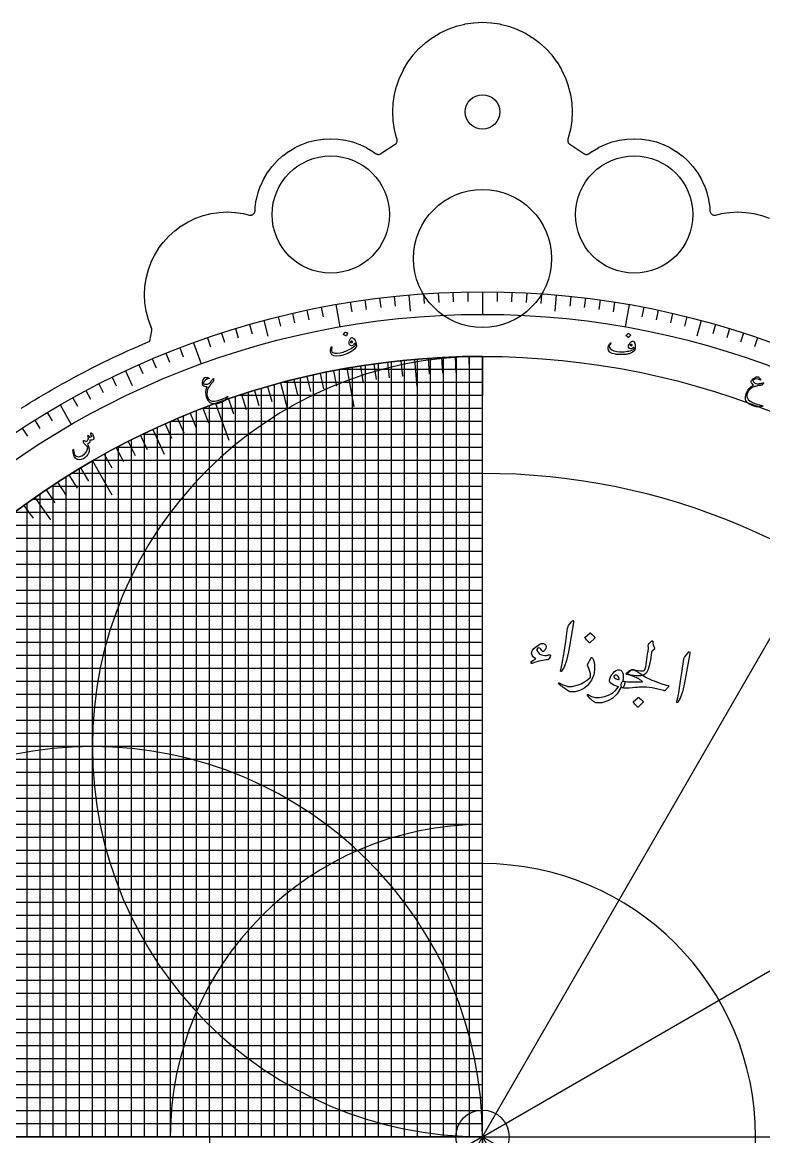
# Model space of a CAD drawing. Header units: millimetres. Extents: x -56 to 56, y -56 to 72.
# Drawn here: x -29.6 to 18.1, y 0 to 71.7 of the extents above; entities that cross this region are included whole.
import ezdxf

# ---------------------------------------------------------------- set-up
doc = ezdxf.new("R2010")
doc.units = ezdxf.units.MM
for name, color, linetype in [('CUT_INNER', 6, 'Continuous'), ('CUT_OUTER', 1, 'Continuous'), ('ENGRAVE', 7, 'Continuous'), ('ENGRAVE_FINE', 8, 'Continuous'), ('TEXT', 5, 'Continuous')]:
    doc.layers.add(name, color=color, linetype=linetype)

msp = doc.modelspace()

# ---------------------------------------------------------------- linework, layer by layer
at = {"layer": 'CUT_INNER'}
for centre, radius in [((0, 65.9626), 1.11), ((-9.768, 59.3581), 3.774), ((9.768, 59.3581), 3.774), ((0, 56.5276), 4.44), ((0, 0), 1.715)]:
    msp.add_circle(centre, radius, dxfattribs=at)
at = {"layer": 'CUT_OUTER'}
msp.add_lwpolyline([(-29.6924, 46.8894), (-29.4041, 47.0707), (-29.1147, 47.2502), (-28.8243, 47.428), (-28.5327, 47.6039), (-28.2401, 47.7781), (-27.9464, 47.9505), (-27.6516, 48.1211), (-27.3558, 48.2898), (-27.059, 48.4568), (-26.7612, 48.6219), (-26.4624, 48.7852), (-26.1625, 48.9466), (-25.8617, 49.1062), (-25.5599, 49.264), (-25.2571, 49.4199), (-24.9534, 49.5739), (-24.6488, 49.7261), (-24.3432, 49.8764), (-24.0367, 50.0249), (-23.7293, 50.1714), (-23.421, 50.3161), (-23.1118, 50.4588), (-22.8018, 50.5997), (-22.4909, 50.7386), (-22.1791, 50.8757), (-21.8666, 51.0108), (-21.5532, 51.144), (-21.4033, 51.2066), (-21.2878, 51.8999), (-21.2843, 51.93), (-21.2839, 51.9603), (-21.2866, 51.9906), (-21.2923, 52.0204), (-21.3009, 52.0494), (-21.3125, 52.0775), (-21.3473, 52.151), (-21.3529, 52.1646), (-21.5241, 52.643), (-21.5284, 52.6571), (-21.6518, 53.15), (-21.6547, 53.1644), (-21.7293, 53.6671), (-21.7307, 53.6817), (-21.7556, 54.1892), (-21.7556, 54.2039), (-21.7307, 54.7115), (-21.7293, 54.7261), (-21.6547, 55.2287), (-21.6518, 55.2432), (-21.5284, 55.7361), (-21.5241, 55.7502), (-21.3529, 56.2286), (-21.3473, 56.2422), (-21.13, 56.7015), (-21.1231, 56.7145), (-20.8619, 57.1504), (-20.8537, 57.1626), (-20.551, 57.5707), (-20.5417, 57.5821), (-20.2004, 57.9586), (-20.19, 57.969), (-19.8135, 58.3102), (-19.8021, 58.3196), (-19.394, 58.6223), (-19.3818, 58.6304), (-18.9459, 58.8917), (-18.9329, 58.8986), (-18.4736, 59.1159), (-18.46, 59.1215), (-17.9816, 59.2927), (-17.9675, 59.297), (-17.4746, 59.4204), (-17.4602, 59.4233), (-16.9575, 59.4979), (-16.9429, 59.4993), (-16.4354, 59.5242), (-16.4206, 59.5242), (-15.9131, 59.4993), (-15.8985, 59.4979), (-15.3958, 59.4233), (-15.3814, 59.4204), (-15.0124, 59.328), (-14.9836, 59.3223), (-14.9543, 59.3194), (-14.9248, 59.3194), (-14.8955, 59.3223), (-14.8666, 59.328), (-14.8385, 59.3365), (-14.8113, 59.3478), (-14.7853, 59.3617), (-14.7608, 59.378), (-14.7381, 59.3967), (-14.7173, 59.4175), (-14.6986, 59.4403), (-14.6822, 59.4648), (-14.6683, 59.4907), (-14.6571, 59.5179), (-14.6485, 59.5461), (-14.6428, 59.575), (-14.6399, 59.6043), (-14.6288, 59.8295), (-14.6274, 59.8441), (-14.5592, 60.3036), (-14.5564, 60.3181), (-14.4435, 60.7687), (-14.4392, 60.7828), (-14.2827, 61.2202), (-14.2771, 61.2338), (-14.0785, 61.6537), (-14.0715, 61.6667), (-13.8327, 62.0652), (-13.8245, 62.0774), (-13.5478, 62.4506), (-13.5384, 62.4619), (-13.2265, 62.8061), (-13.2161, 62.8165), (-12.8718, 63.1285), (-12.8605, 63.1379), (-12.4873, 63.4146), (-12.4751, 63.4228), (-12.0766, 63.6616), (-12.0636, 63.6685), (-11.6437, 63.8672), (-11.6301, 63.8728), (-11.1927, 64.0293), (-11.1786, 64.0336), (-10.728, 64.1465), (-10.7135, 64.1493), (-10.254, 64.2175), (-10.2394, 64.2189), (-9.7754, 64.2417), (-9.7606, 64.2417), (-9.2966, 64.2189), (-9.282, 64.2175), (-8.8225, 64.1493), (-8.808, 64.1465), (-8.3574, 64.0336), (-8.3433, 64.0293), (-7.9059, 63.8728), (-7.8923, 63.8672), (-7.4724, 63.6685), (-7.4594, 63.6616), (-7.0609, 63.4228), (-7.0487, 63.4146), (-6.8778, 63.2878), (-6.8523, 63.2709), (-6.8253, 63.2567), (-6.797, 63.2452), (-6.7677, 63.2368), (-6.7376, 63.2313), (-6.7072, 63.2289), (-6.6766, 63.2296), (-6.6463, 63.2335), (-6.6166, 63.2404), (-6.5877, 63.2503), (-6.5599, 63.263), (-6.5336, 63.2785), (-5.6212, 63.8818), (-5.5982, 63.8986), (-5.5769, 63.9175), (-5.5575, 63.9384), (-5.5401, 63.961), (-5.525, 63.9852), (-5.5123, 64.0107), (-5.502, 64.0372), (-5.4943, 64.0647), (-5.4892, 64.0927), (-5.4868, 64.1211), (-5.4871, 64.1496), (-5.4901, 64.1779), (-5.4958, 64.2058), (-5.5041, 64.2331), (-5.521, 64.2801), (-5.5252, 64.2942), (-5.6593, 64.8294), (-5.6622, 64.8438), (-5.7431, 65.3896), (-5.7446, 65.4042), (-5.7716, 65.9552), (-5.7716, 65.9699), (-5.7446, 66.521), (-5.7431, 66.5356), (-5.6622, 67.0814), (-5.6593, 67.0958), (-5.5252, 67.631), (-5.521, 67.645), (-5.3351, 68.1645), (-5.3295, 68.1781), (-5.0936, 68.6768), (-5.0867, 68.6898), (-4.803, 69.163), (-4.7949, 69.1753), (-4.4662, 69.6184), (-4.4569, 69.6298), (-4.0864, 70.0386), (-4.076, 70.049), (-3.6672, 70.4195), (-3.6558, 70.4288), (-3.2127, 70.7574), (-3.2004, 70.7656), (-2.7272, 71.0493), (-2.7142, 71.0562), (-2.2155, 71.2921), (-2.2019, 71.2977), (-1.6825, 71.4836), (-1.6684, 71.4878), (-1.1332, 71.6219), (-1.1188, 71.6248), (-0.573, 71.7057), (-0.5584, 71.7072), (-0.0074, 71.7342), (0.0074, 71.7342), (0.5584, 71.7072), (0.573, 71.7057), (1.1188, 71.6248), (1.1332, 71.6219), (1.6684, 71.4878), (1.6825, 71.4836), (2.2019, 71.2977), (2.2155, 71.2921), (2.7142, 71.0562), (2.7272, 71.0493), (3.2004, 70.7656), (3.2127, 70.7574), (3.6558, 70.4288), (3.6672, 70.4195), (4.076, 70.049), (4.0864, 70.0386), (4.4569, 69.6298), (4.4662, 69.6184), (4.7949, 69.1753), (4.803, 69.163), (5.0867, 68.6898), (5.0936, 68.6768), (5.3295, 68.1781), (5.3351, 68.1645), (5.521, 67.645), (5.5252, 67.631), (5.6593, 67.0958), (5.6622, 67.0814), (5.7431, 66.5356), (5.7446, 66.521), (5.7716, 65.9699), (5.7716, 65.9552), (5.7446, 65.4042), (5.7431, 65.3896), (5.6622, 64.8438), (5.6593, 64.8294), (5.5252, 64.2942), (5.521, 64.2801), (5.5041, 64.2331), (5.4958, 64.2058), (5.4901, 64.1779), (5.4871, 64.1496), (5.4868, 64.1211), (5.4892, 64.0927), (5.4943, 64.0647), (5.502, 64.0372), (5.5123, 64.0107), (5.525, 63.9852), (5.5401, 63.961), (5.5575, 63.9384), (5.5769, 63.9175), (5.5982, 63.8986), (5.6212, 63.8818), (6.5336, 63.2785), (6.5599, 63.263), (6.5877, 63.2503), (6.6166, 63.2404), (6.6463, 63.2335), (6.6766, 63.2296), (6.7072, 63.2289), (6.7376, 63.2313), (6.7677, 63.2368), (6.797, 63.2452), (6.8253, 63.2567), (6.8523, 63.2709), (6.8778, 63.2878), (7.0487, 63.4146), (7.0609, 63.4228), (7.4594, 63.6616), (7.4724, 63.6685), (7.8923, 63.8672), (7.9059, 63.8728), (8.3433, 64.0293), (8.3574, 64.0336), (8.808, 64.1465), (8.8225, 64.1493), (9.282, 64.2175), (9.2966, 64.2189), (9.7606, 64.2417), (9.7754, 64.2417), (10.2394, 64.2189), (10.254, 64.2175), (10.7135, 64.1493), (10.728, 64.1465), (11.1786, 64.0336), (11.1927, 64.0293), (11.6301, 63.8728), (11.6437, 63.8672), (12.0636, 63.6685), (12.0766, 63.6616), (12.4751, 63.4228), (12.4873, 63.4146), (12.8605, 63.1379), (12.8718, 63.1285), (13.2161, 62.8165), (13.2265, 62.8061), (13.5384, 62.4619), (13.5478, 62.4506), (13.8245, 62.0774), (13.8327, 62.0652), (14.0715, 61.6667), (14.0785, 61.6537), (14.2771, 61.2338), (14.2827, 61.2202), (14.4392, 60.7828), (14.4435, 60.7687), (14.5564, 60.3181), (14.5592, 60.3036), (14.6274, 59.8441), (14.6288, 59.8295), (14.6399, 59.6043), (14.6428, 59.575), (14.6485, 59.5461), (14.6571, 59.5179), (14.6683, 59.4907), (14.6822, 59.4648), (14.6986, 59.4403), (14.7173, 59.4175), (14.7381, 59.3967), (14.7608, 59.378), (14.7853, 59.3617), (14.8113, 59.3478), (14.8385, 59.3365), (14.8666, 59.328), (14.8955, 59.3223), (14.9248, 59.3194), (14.9543, 59.3194), (14.9836, 59.3223), (15.0124, 59.328), (15.3814, 59.4204), (15.3958, 59.4233), (15.8985, 59.4979), (15.9131, 59.4993), (16.4206, 59.5242), (16.4354, 59.5242), (16.9429, 59.4993), (16.9575, 59.4979), (17.4602, 59.4233), (17.4746, 59.4204), (17.9675, 59.297), (17.9816, 59.2927), (18.46, 59.1215)], dxfattribs=at)
at = {"layer": 'ENGRAVE'}
for points in [[(-4.7404, 54.183), (-4.6497, 53.1464)], [(0, 54.39), (0, 52.9331)], [(4.7404, 54.183), (4.6497, 53.1464)], [(-9.4447, 53.5637), (-9.1917, 52.129)], [(9.4447, 53.5637), (9.1917, 52.129)], [(-14.0772, 52.5367), (-13.8078, 51.5315)], [(14.0772, 52.5367), (13.8078, 51.5315)], [(-18.6025, 51.1099), (-18.1042, 49.7409)], [(0, -50.2275), (0, 50.2275)], [(0, 0), (0, 50.2275)], [(0, 0), (0, 50.2275)], [(0, 50.2275), (0, 47.7161)], [(-8.3712, 0), (-8.3712, 49.525)], [(-4.3776, 50.0364), (-4.2244, 48.2851)], [(-4.1856, 0), (-4.1856, 50.0528)], [(-22.9862, 49.2941), (-22.5464, 48.351)], [(-8.7219, 49.4644), (-8.2858, 46.9912)], [(-12.9998, 48.516), (-12.5448, 46.818)], [(-12.5569, 0), (-12.5569, 48.6326)], [(-16.7425, 0), (-16.7425, 47.3549)], [(-27.195, 47.1031), (-26.4666, 45.8414)], [(-17.1788, 47.1984), (-16.3199, 44.8385)], [(0, 46.0419), (-20.0736, 46.0419)], [(-21.2271, 45.5216), (-20.4841, 43.9283)], [(-20.9281, 0), (-20.9281, 45.6598)], [(-25.1138, 43.4983), (-23.8581, 41.3234)], [(-25.1137, 0), (-25.1137, 43.4983)], [(0, 0), (25.1138, 43.4983)], [(0, 41.8563), (-27.7643, 41.8563)], [(-28.8093, 41.144), (-27.801, 39.7039)], [(-29.2994, 0), (-29.2994, 40.7964)], [(0, 37.6706), (-33.2224, 37.6706)], [(0, 33.485), (-37.4374, 33.485)], [(0, 29.2994), (-40.7964, 29.2994)], [(0, 25.1137), (-43.4983, 25.1137)], [(0, 0), (43.4983, 25.1137)], [(0, 20.9281), (-45.6598, 20.9281)], [(0, 16.7425), (-47.3549, 16.7425)], [(0, 12.5569), (-48.6326, 12.5569)], [(0, 8.3712), (-49.525, 8.3712)], [(0, 4.1856), (-50.0528, 4.1856)], [(-50.2275, 0), (50.2275, 0)], [(0, 0), (-50.2275, 0)], [(0, 0), (-50.2275, 0)], [(0, 0), (-43.4983, -25.1138)], [(0, 0), (-25.1138, -43.4983)], [(0, 0), (50.2275, 0)], [(0, 0), (0, -50.2275)], [(0, 0), (50.2275, 0)], [(0, 0), (43.4983, -25.1137)], [(0, 0), (25.1138, -43.4983)], [(0, 0), (0, -50.2275)]]:
    msp.add_lwpolyline(points, dxfattribs=at)
for radius in [54.39, 54.39, 52.9331, 50.2275, 50.2275]:
    msp.add_circle((0, 0), radius, dxfattribs=at)
for centre, radius, start, end in [((0, 0), 50.2275, 90, 180), ((0, 25.1137), 25.1137, 90, 270), ((0, 0), 42.6934, 0, 90), ((-25.1137, 0), 25.1137, 0, 180), ((0, 0), 20.0951, 90, 180), ((0, 0), 17.5796, 0, 90), ((0, 0), 17.5796, 270, 0), ((0, 0), 42.6934, 270, 0), ((0, 0), 17.5796, 180, 270)]:
    msp.add_arc(centre, radius, start, end, dxfattribs=at)
at = {"layer": 'ENGRAVE_FINE'}
for points in [[(-7.5696, 53.8607), (-7.4827, 53.2424)], [(-6.6285, 53.9846), (-6.5524, 53.3649)], [(-5.6853, 54.092), (-5.62, 53.4711)], [(-3.7941, 54.2575), (-3.7505, 53.6347)], [(-2.8466, 54.3155), (-2.8139, 53.6919)], [(-1.8982, 54.3569), (-1.8764, 53.7329)], [(-0.9492, 54.3817), (-0.9383, 53.7574)], [(0.9492, 54.3817), (0.9383, 53.7574)], [(1.8982, 54.3569), (1.8764, 53.7329)], [(2.8466, 54.3155), (2.8139, 53.6919)], [(3.7941, 54.2575), (3.7505, 53.6347)], [(5.6853, 54.092), (5.62, 53.4711)], [(6.6285, 53.9846), (6.5524, 53.3649)], [(7.5696, 53.8607), (7.4827, 53.2424)], [(-11.3083, 53.2014), (-11.1785, 52.5907)], [(-10.3781, 53.3907), (-10.259, 52.7778)], [(-8.5085, 53.7204), (-8.4108, 53.1037)], [(8.5085, 53.7204), (8.4108, 53.1037)], [(10.3781, 53.3907), (10.259, 52.7778)], [(11.3083, 53.2014), (11.1785, 52.5907)], [(-13.1581, 52.7744), (-13.0071, 52.1686)], [(-12.2351, 52.996), (-12.0946, 52.3876)], [(12.2351, 52.996), (12.0946, 52.3876)], [(13.1581, 52.7744), (13.0071, 52.1686)], [(-16.8074, 51.728), (-16.6145, 51.1341)], [(-15.9021, 52.0134), (-15.7195, 51.4163)], [(-14.9919, 52.283), (-14.8198, 51.6828)], [(14.9919, 52.283), (14.8198, 51.6828)], [(15.9021, 52.0134), (15.7195, 51.4163)], [(16.8074, 51.728), (16.6145, 51.1341)], [(-17.7077, 51.4268), (-17.5044, 50.8364)], [(17.7077, 51.4268), (17.5044, 50.8364)], [(-20.3749, 50.4295), (-20.141, 49.8506)], [(-19.4916, 50.7774), (-19.2679, 50.1945)], [(-0.8766, 50.2199), (-0.8591, 49.2155)], [(-0.8371, 0), (-0.8371, 50.2205)], [(-22.1224, 49.6877), (-21.8684, 49.1173)], [(-21.2519, 50.0663), (-21.0079, 49.4915)], [(-7.8573, 49.6091), (-7.7002, 48.6169)], [(-7.5341, 0), (-7.5341, 49.6592)], [(-6.9903, 49.7387), (-6.8505, 48.7439)], [(-6.697, 0), (-6.697, 49.779)], [(-6.1212, 49.8531), (-5.9988, 48.856)], [(-5.8599, 0), (-5.8599, 49.8845)], [(-5.2502, 49.9523), (-5.1452, 48.9533)], [(-5.0228, 0), (-5.0228, 49.9757)], [(-3.5037, 50.1051), (-3.4336, 49.103)], [(-3.3485, 0), (-3.3485, 50.1158)], [(-2.6287, 50.1587), (-2.5761, 49.1555)], [(-2.5114, 0), (-2.5114, 50.1647)], [(-1.7529, 50.1969), (-1.7179, 49.193)], [(-1.6743, 0), (-1.6743, 50.1996)], [(-23.843, 48.8854), (-23.5693, 48.3242)], [(-11.7197, 0), (-11.7197, 48.8411)], [(-11.2987, 48.9402), (-11.0728, 47.9614)], [(-10.8826, 0), (-10.8826, 49.0344)], [(-10.4429, 49.1299), (-10.234, 48.1473)], [(-10.0455, 0), (-10.0455, 49.2127)], [(-9.5839, 49.3047), (-9.3922, 48.3186)], [(-9.2084, 0), (-9.2084, 49.3762)], [(0, 49.3904), (-9.132, 49.3904)], [(-24.6925, 48.4618), (-24.4091, 47.9055)], [(-14.2311, 0), (-14.2311, 48.1693)], [(-13.8446, 48.2818), (-13.5677, 47.3161)], [(-13.394, 0), (-13.394, 48.4087)], [(0, 48.5533), (-12.8602, 48.5533)], [(-12.1511, 48.7355), (-11.9081, 47.7608)], [(-26.3688, 47.5706), (-26.0661, 47.0245)], [(-25.5346, 48.0235), (-25.2414, 47.4722)], [(-16.3525, 47.491), (-16.0254, 46.5412)], [(-15.9054, 0), (-15.9054, 47.6426)], [(0, 47.7161), (-15.6835, 47.7161)], [(-15.5212, 47.7692), (-15.2107, 46.8138)], [(-15.0683, 0), (-15.0683, 47.914)], [(-14.6851, 48.0328), (-14.3914, 47.0721)], [(-18.4167, 0), (-18.4167, 46.7293)], [(0, 46.879), (-18.0322, 46.879)], [(-17.9999, 46.8914), (-17.6399, 45.9536)], [(-17.5796, 0), (-17.5796, 47.0506)], [(-28.8223, 46.1253), (-28.4914, 45.5958)], [(-28.0129, 46.6213), (-27.6913, 46.0861)], [(-20.091, 0), (-20.091, 46.0343)], [(-19.6254, 46.2347), (-19.2329, 45.31)], [(-19.2539, 0), (-19.2539, 46.3906)], [(-18.8156, 46.5701), (-18.4392, 45.6387)], [(-29.6229, 45.6153), (-29.2829, 45.0916)], [(0, 45.2047), (-21.8937, 45.2047)], [(-21.7652, 0), (-21.7652, 45.2667)], [(-20.4294, 45.8851), (-20.0208, 44.9674)], [(-22.8028, 44.753), (-22.3468, 43.858)], [(-22.6024, 0), (-22.6024, 44.8546)], [(-22.0183, 45.1442), (-21.5779, 44.2413)], [(-24.3508, 43.93), (-23.8638, 43.0514)], [(-24.2766, 0), (-24.2766, 43.971)], [(-23.5804, 44.3483), (-23.1088, 43.4613)], [(0, 44.3676), (-23.5439, 44.3676)], [(-23.4395, 0), (-23.4395, 44.4229)], [(-25.8691, 43.0534), (-25.3517, 42.1923)], [(0, 43.5305), (-25.0579, 43.5305)], [(-26.788, 0), (-26.788, 42.4877)], [(-26.6165, 42.5953), (-26.0842, 41.7434)], [(0, 42.6934), (-26.459, 42.6934)], [(-25.9509, 0), (-25.9509, 43.0041)], [(-28.0869, 41.6405), (-27.5251, 40.8077)], [(-27.6251, 0), (-27.6251, 41.9482)], [(-27.3559, 42.1243), (-26.8087, 41.2818)], [(0, 41.0191), (-28.9868, 41.0191)], [(-28.4622, 0), (-28.4622, 41.3848)], [(0, 40.182), (-30.1365, 40.182)], [(-29.523, 40.6349), (-28.9325, 39.8222)], [(0, 39.3449), (-31.2215, 39.3449)], [(0, 38.5078), (-32.2483, 38.5078)], [(0, 36.8335), (-34.1481, 36.8335)], [(0, 35.9964), (-35.0295, 35.9964)], [(0, 35.1593), (-35.8696, 35.1593)], [(0, 34.3221), (-36.6714, 34.3221)], [(0, 32.6479), (-38.1696, 32.6479)], [(0, 31.8107), (-38.87, 31.8107)], [(0, 30.9736), (-39.5403, 30.9736)], [(0, 30.1365), (-40.182, 30.1365)], [(0, 28.4622), (-41.3848, 28.4622)], [(0, 27.6251), (-41.9482, 27.6251)], [(0, 26.788), (-42.4877, 26.788)], [(0, 25.9509), (-43.0041, 25.9509)], [(0, 24.2766), (-43.971, 24.2766)], [(0, 23.4395), (-44.4229, 23.4395)], [(0, 22.6024), (-44.8546, 22.6024)], [(0, 21.7652), (-45.2667, 21.7652)], [(0, 20.091), (-46.0343, 20.091)], [(0, 19.2539), (-46.3906, 19.2539)], [(0, 18.4167), (-46.7293, 18.4167)], [(0, 17.5796), (-47.0506, 17.5796)], [(0, 15.9054), (-47.6426, 15.9054)], [(0, 15.0683), (-47.914, 15.0683)], [(0, 14.2311), (-48.1693, 14.2311)], [(0, 13.394), (-48.4087, 13.394)], [(0, 11.7197), (-48.8411, 11.7197)], [(0, 10.8826), (-49.0344, 10.8826)], [(0, 10.0455), (-49.2127, 10.0455)], [(0, 9.2084), (-49.3762, 9.2084)], [(0, 7.5341), (-49.6592, 7.5341)], [(0, 6.697), (-49.779, 6.697)], [(0, 5.8599), (-49.8845, 5.8599)], [(0, 5.0228), (-49.9757, 5.0228)], [(0, 3.3485), (-50.1158, 3.3485)], [(0, 2.5114), (-50.1647, 2.5114)], [(0, 1.6743), (-50.1996, 1.6743)], [(0, 0.8371), (-50.2205, 0.8371)]]:
    msp.add_lwpolyline(points, dxfattribs=at)
at = {"layer": 'TEXT'}
for points in [[(-8.8669, 51.7894), (-8.8648, 51.7923), (-8.8615, 51.7944), (-8.8571, 51.7957), (-8.8514, 51.7961), (-8.8096, 51.7873), (-8.7694, 51.7745), (-8.7309, 51.7579), (-8.6942, 51.7374), (-8.6904, 51.7339), (-8.6883, 51.7302), (-8.688, 51.7262), (-8.6895, 51.7219), (-8.7587, 51.5557), (-8.7616, 51.5515), (-8.7659, 51.5498), (-8.7718, 51.5508), (-8.7791, 51.5542), (-8.7854, 51.5572), (-8.7953, 51.5616), (-8.8089, 51.5674), (-8.826, 51.5747), (-8.847, 51.5833), (-8.8721, 51.5932), (-8.9013, 51.6045), (-8.9347, 51.617), (-8.9392, 51.6193), (-8.9417, 51.6219), (-8.9422, 51.6249), (-8.9407, 51.6282)], [(9.3809, 51.6988), (9.3838, 51.7008), (9.3876, 51.7016), (9.3923, 51.7013), (9.3977, 51.6998), (9.434, 51.6772), (9.4674, 51.6514), (9.4978, 51.6226), (9.5254, 51.5908), (9.5278, 51.5863), (9.5284, 51.5821), (9.5273, 51.5782), (9.5245, 51.5747), (9.4026, 51.4421), (9.3985, 51.4392), (9.3938, 51.4391), (9.3886, 51.442), (9.3829, 51.4477), (9.378, 51.4527), (9.3702, 51.4603), (9.3595, 51.4704), (9.3459, 51.483), (9.3291, 51.4983), (9.3089, 51.5162), (9.2853, 51.5368), (9.2582, 51.56), (9.2547, 51.5637), (9.2532, 51.567), (9.2538, 51.5699), (9.2563, 51.5725)], [(-8.4401, 51.4259), (-8.4006, 51.4353), (-8.3585, 51.4265), (-8.3136, 51.3996), (-8.2662, 51.3546), (-8.2206, 51.2934), (-8.1813, 51.218), (-8.1482, 51.1283), (-8.1213, 51.0245), (-8.1141, 50.9864), (-8.1111, 50.9505), (-8.1122, 50.9167), (-8.1174, 50.885), (-8.1432, 50.8193), (-8.1867, 50.7535), (-8.2478, 50.6877), (-8.3263, 50.6216), (-8.3715, 50.5895), (-8.4184, 50.5584), (-8.467, 50.5283), (-8.5175, 50.4993), (-8.5698, 50.4713), (-8.6242, 50.4443), (-8.6806, 50.4183), (-8.739, 50.3933), (-8.7979, 50.3696), (-8.8557, 50.3477), (-8.9123, 50.3276), (-8.9679, 50.3092), (-9.0225, 50.2928), (-9.0764, 50.2783), (-9.1294, 50.2659), (-9.1817, 50.2554), (-9.4036, 50.2328), (-9.575, 50.26), (-9.6964, 50.3374), (-9.7676, 50.4655), (-9.7751, 50.497), (-9.7802, 50.5335), (-9.783, 50.5751), (-9.7835, 50.6217), (-9.7796, 50.6738), (-9.7702, 50.7254), (-9.7553, 50.7765), (-9.7349, 50.8271), (-9.7315, 50.8331), (-9.7272, 50.8378), (-9.7218, 50.8411), (-9.7154, 50.8431), (-9.7089, 50.8434), (-9.7033, 50.8418), (-9.6987, 50.8382), (-9.6949, 50.8327), (-9.6924, 50.8263), (-9.6915, 50.8201), (-9.6921, 50.8141), (-9.6944, 50.8083), (-9.7277, 50.6935), (-9.7283, 50.6007), (-9.6964, 50.53), (-9.632, 50.4813), (-9.5033, 50.4422), (-9.3498, 50.4334), (-9.1713, 50.4547), (-8.9674, 50.5059), (-8.8792, 50.535), (-8.7915, 50.5683), (-8.7043, 50.6061), (-8.6177, 50.6481), (-8.5317, 50.6944), (-8.4464, 50.745), (-8.3618, 50.7999), (-8.2779, 50.8591), (-8.2339, 50.8948), (-8.2021, 50.9308), (-8.1824, 50.9671), (-8.1751, 51.0037), (-8.1858, 51.0263), (-8.2003, 51.0464), (-8.2184, 51.0638), (-8.2401, 51.0785), (-8.2425, 51.079), (-8.245, 51.0772), (-8.2477, 51.0731), (-8.2505, 51.0667), (-8.2717, 51.0163), (-8.2981, 50.9767), (-8.3298, 50.9479), (-8.3669, 50.9299), (-8.4379, 50.9172), (-8.4961, 50.9288), (-8.5417, 50.9649), (-8.5746, 51.0255), (-8.5837, 51.0823), (-8.5763, 51.1548), (-8.5523, 51.2431), (-8.5114, 51.3471), (-8.4974, 51.3734), (-8.4808, 51.3953), (-8.4618, 51.4128), (-8.4401, 51.4259)], [(-8.3724, 51.1505), (-8.3665, 51.1606), (-8.3659, 51.1698), (-8.3704, 51.1782), (-8.3802, 51.1858), (-8.4177, 51.2017), (-8.4484, 51.202), (-8.4725, 51.1866), (-8.4899, 51.1555), (-8.4914, 51.1466), (-8.4908, 51.1391), (-8.4881, 51.1329), (-8.4833, 51.1281), (-8.4525, 51.1152), (-8.4238, 51.1146), (-8.3971, 51.1264), (-8.3724, 51.1505)], [(9.6576, 51.2112), (9.6979, 51.2065), (9.7345, 51.1839), (9.7674, 51.1433), (9.7966, 51.0848), (9.8185, 51.0116), (9.8297, 50.9273), (9.8301, 50.8317), (9.8198, 50.725), (9.8136, 50.6867), (9.8042, 50.6519), (9.7916, 50.6205), (9.7758, 50.5926), (9.7291, 50.5397), (9.6658, 50.4928), (9.5859, 50.4517), (9.4894, 50.4165), (9.436, 50.4017), (9.3813, 50.3886), (9.3253, 50.377), (9.268, 50.367), (9.2092, 50.3586), (9.1489, 50.3518), (9.087, 50.3466), (9.0235, 50.3431), (8.9601, 50.341), (8.8983, 50.3402), (8.8382, 50.3407), (8.7797, 50.3424), (8.7228, 50.3457), (8.6672, 50.3505), (8.6131, 50.3569), (8.5604, 50.3649), (8.3442, 50.4196), (8.1923, 50.5038), (8.1048, 50.6181), (8.0817, 50.7628), (8.0854, 50.7949), (8.0931, 50.831), (8.1047, 50.871), (8.1202, 50.915), (8.1416, 50.9626), (8.1681, 51.0079), (8.1996, 51.0508), (8.2361, 51.0914), (8.2413, 51.0959), (8.247, 51.0988), (8.2532, 51.1), (8.2599, 51.0997), (8.2661, 51.0978), (8.2708, 51.0944), (8.2739, 51.0894), (8.2756, 51.083), (8.2757, 51.0761), (8.2745, 51.0699), (8.2718, 51.0645), (8.2677, 51.0599), (8.1971, 50.9633), (8.1648, 50.8764), (8.1707, 50.799), (8.2145, 50.7313), (8.3221, 50.6505), (8.4633, 50.5897), (8.6384, 50.5487), (8.8474, 50.527), (8.9403, 50.5242), (9.0341, 50.5256), (9.1289, 50.5312), (9.2247, 50.541), (9.3214, 50.5552), (9.4188, 50.5736), (9.517, 50.5962), (9.6161, 50.6232), (9.6697, 50.6417), (9.7119, 50.6646), (9.7428, 50.692), (9.7622, 50.7238), (9.7599, 50.7488), (9.7531, 50.7725), (9.7421, 50.7951), (9.7267, 50.8164), (9.7246, 50.8177), (9.7216, 50.8169), (9.7177, 50.8139), (9.7129, 50.8088), (9.6758, 50.7687), (9.6374, 50.7406), (9.5977, 50.7244), (9.5568, 50.7201), (9.4857, 50.7324), (9.435, 50.7633), (9.4045, 50.8128), (9.3943, 50.881), (9.4051, 50.9374), (9.4369, 51.0031), (9.4897, 51.0778), (9.5636, 51.1615), (9.5858, 51.1815), (9.6088, 51.1964), (9.6328, 51.2063), (9.6576, 51.2112)], [(9.627, 50.9293), (9.636, 50.9368), (9.6398, 50.9452), (9.6384, 50.9547), (9.6317, 50.9651), (9.602, 50.9929), (9.5732, 51.0037), (9.5453, 50.9974), (9.5183, 50.9742), (9.5139, 50.9663), (9.5119, 50.9591), (9.5123, 50.9523), (9.5151, 50.9462), (9.5397, 50.9235), (9.5665, 50.9131), (9.5956, 50.9151), (9.627, 50.9293)], [(-17.894, 48.8494), (-17.8671, 48.8683), (-17.8344, 48.8797), (-17.7961, 48.8836), (-17.752, 48.8799), (-17.7287, 48.8755), (-17.7068, 48.8704), (-17.6865, 48.8646), (-17.6677, 48.8582), (-17.6504, 48.8511), (-17.6348, 48.8437), (-17.6207, 48.8358), (-17.6082, 48.8274), (-17.5986, 48.8184), (-17.5984, 48.8107), (-17.6076, 48.8045), (-17.6261, 48.7996), (-17.7425, 48.766), (-17.8388, 48.7031), (-17.9148, 48.611), (-17.9705, 48.49), (-17.9708, 48.4833), (-17.9685, 48.4774), (-17.9635, 48.4722), (-17.9557, 48.4677), (-17.8678, 48.4417), (-17.7807, 48.435), (-17.6944, 48.4476), (-17.6088, 48.4796), (-17.5944, 48.4883), (-17.5771, 48.5028), (-17.5569, 48.5232), (-17.5336, 48.5495), (-17.4924, 48.6006), (-17.456, 48.6456), (-17.4243, 48.6847), (-17.3973, 48.7178), (-17.3751, 48.7448), (-17.3578, 48.7659), (-17.3452, 48.781), (-17.3375, 48.7902), (-17.3251, 48.7995), (-17.3163, 48.7982), (-17.3109, 48.7864), (-17.309, 48.7641), (-17.3104, 48.7032), (-17.3142, 48.6569), (-17.3201, 48.6253), (-17.3283, 48.6083), (-17.3607, 48.5759), (-17.3942, 48.5397), (-17.4289, 48.4998), (-17.4647, 48.4561), (-17.5016, 48.4086), (-17.5396, 48.3573), (-17.5786, 48.3022), (-17.6188, 48.2434), (-17.6921, 48.1066), (-17.7326, 47.9628), (-17.7404, 47.812), (-17.7156, 47.6542), (-17.6873, 47.5738), (-17.6472, 47.5042), (-17.5954, 47.4454), (-17.5319, 47.3973), (-17.4006, 47.3498), (-17.232, 47.3461), (-17.0261, 47.3856), (-16.7823, 47.468), (-16.7456, 47.4836), (-16.7064, 47.5011), (-16.6646, 47.5206), (-16.6202, 47.542), (-16.5733, 47.5654), (-16.5242, 47.5908), (-16.4728, 47.6183), (-16.4191, 47.6479), (-16.4096, 47.6523), (-16.4021, 47.6543), (-16.3965, 47.6536), (-16.393, 47.6505), (-16.3955, 47.6281), (-16.4222, 47.5863), (-16.473, 47.525), (-16.5476, 47.4441), (-16.5939, 47.3978), (-16.6355, 47.3608), (-16.6726, 47.333), (-16.7052, 47.3145), (-16.8311, 47.2586), (-16.9479, 47.2153), (-17.0557, 47.1844), (-17.1546, 47.1662), (-17.3551, 47.169), (-17.5184, 47.2307), (-17.6446, 47.3516), (-17.7335, 47.532), (-17.7858, 47.7368), (-17.8017, 47.9287), (-17.781, 48.1075), (-17.7235, 48.2733), (-17.8026, 48.2787), (-17.8693, 48.2891), (-17.9234, 48.3046), (-17.9651, 48.3252), (-17.978, 48.335), (-17.9887, 48.3469), (-17.9973, 48.361), (-18.0037, 48.3771), (-18.0136, 48.4235), (-18.019, 48.4688), (-18.02, 48.5131), (-18.0166, 48.5563), (-17.9988, 48.6474), (-17.9724, 48.7266), (-17.9375, 48.794), (-17.894, 48.8494)], [(17.6922, 48.9229), (17.725, 48.9201), (17.7573, 48.9078), (17.7892, 48.8861), (17.8205, 48.8549), (17.8356, 48.8366), (17.8491, 48.8186), (17.8609, 48.8011), (17.8712, 48.7841), (17.8799, 48.7676), (17.8871, 48.7518), (17.8928, 48.7367), (17.897, 48.7223), (17.8985, 48.7092), (17.8937, 48.7032), (17.8827, 48.7043), (17.8654, 48.7125), (17.7546, 48.7616), (17.6404, 48.7753), (17.523, 48.7537), (17.4026, 48.6967), (17.398, 48.6918), (17.396, 48.6858), (17.3965, 48.6785), (17.3995, 48.6701), (17.4501, 48.5937), (17.5126, 48.5326), (17.5868, 48.4868), (17.673, 48.4563), (17.6896, 48.4537), (17.7122, 48.4537), (17.7408, 48.4563), (17.7755, 48.4615), (17.8399, 48.4741), (17.8968, 48.4852), (17.9462, 48.4947), (17.9881, 48.5027), (18.0225, 48.5092), (18.0493, 48.5142), (18.0686, 48.5177), (18.0804, 48.5197), (18.0959, 48.5189), (18.1019, 48.5123), (18.0984, 48.4998), (18.0855, 48.4815), (18.0452, 48.4358), (18.0127, 48.4027), (17.9878, 48.3823), (17.9705, 48.3745), (17.9249, 48.3705), (17.876, 48.3644), (17.8237, 48.3561), (17.7682, 48.3456), (17.7094, 48.3329), (17.6474, 48.3181), (17.5821, 48.301), (17.5135, 48.2817), (17.3694, 48.2241), (17.2459, 48.14), (17.143, 48.0294), (17.0606, 47.8926), (17.0306, 47.8129), (17.0166, 47.7338), (17.0184, 47.6554), (17.0362, 47.5777), (17.1063, 47.4569), (17.233, 47.3457), (17.4161, 47.2436), (17.6558, 47.15), (17.694, 47.1384), (17.7353, 47.1266), (17.7799, 47.1147), (17.8276, 47.1025), (17.8785, 47.0903), (17.9325, 47.0782), (17.9896, 47.0662), (18.0497, 47.0544), (18.0599, 47.0517), (18.0669, 47.0483), (18.0707, 47.0443), (18.0714, 47.0396), (18.0551, 47.0241), (18.0078, 47.0092), (17.9295, 46.9949), (17.8203, 46.9809), (17.7551, 46.9752), (17.6994, 46.9736), (17.6531, 46.9761), (17.6162, 46.9829), (17.4839, 47.021), (17.3666, 47.0629), (17.2641, 47.1086), (17.1766, 47.1582), (17.0249, 47.2892), (16.9394, 47.4414), (16.9205, 47.6151), (16.9684, 47.8105), (17.0599, 48.001), (17.171, 48.1582), (17.3018, 48.2819), (17.4525, 48.372), (17.3953, 48.4269), (17.351, 48.4777), (17.3194, 48.5244), (17.3008, 48.567), (17.2972, 48.5827), (17.2967, 48.5988), (17.2991, 48.6151), (17.3046, 48.6316), (17.3268, 48.6734), (17.3518, 48.7116), (17.3795, 48.7462), (17.4099, 48.7771), (17.4821, 48.8354), (17.5532, 48.8792), (17.6233, 48.9083), (17.6922, 48.9229)], [(-25.2184, 45.2825), (-25.2195, 45.2919), (-25.2186, 45.2996), (-25.2156, 45.3055), (-25.2105, 45.3098), (-25.2026, 45.3131), (-25.1948, 45.3139), (-25.1872, 45.3124), (-25.1797, 45.3086), (-25.1575, 45.2922), (-25.1353, 45.269), (-25.113, 45.239), (-25.0906, 45.2021), (-25.0603, 45.1384), (-25.0393, 45.0735), (-25.0277, 45.0074), (-25.0254, 44.9401), (-25.0276, 44.9224), (-25.0322, 44.9071), (-25.0393, 44.8941), (-25.0488, 44.8834), (-25.09, 44.8568), (-25.1402, 44.8386), (-25.1994, 44.8288), (-25.2677, 44.8273), (-25.2777, 44.7418), (-25.3071, 44.6721), (-25.3559, 44.618), (-25.4241, 44.5796), (-25.4054, 44.5416), (-25.3884, 44.5044), (-25.3733, 44.4682), (-25.3599, 44.4327), (-25.3481, 44.398), (-25.3379, 44.3636), (-25.3292, 44.3297), (-25.322, 44.2962), (-25.3136, 44.2331), (-25.3148, 44.1698), (-25.3254, 44.1062), (-25.3455, 44.0423), (-25.4064, 43.9175), (-25.4842, 43.8092), (-25.5789, 43.7173), (-25.6909, 43.6417), (-25.8322, 43.5826), (-25.9634, 43.5683), (-26.0847, 43.5991), (-26.1962, 43.675), (-26.2255, 43.7089), (-26.2534, 43.753), (-26.2798, 43.8072), (-26.3049, 43.8717), (-26.3271, 43.9455), (-26.3442, 44.0258), (-26.3561, 44.1127), (-26.3628, 44.2062), (-26.3626, 44.2124), (-26.361, 44.2178), (-26.3579, 44.2222), (-26.3535, 44.2258), (-26.3484, 44.2282), (-26.3434, 44.2294), (-26.3386, 44.2294), (-26.3339, 44.2281), (-26.3293, 44.2249), (-26.3259, 44.2206), (-26.3236, 44.2154), (-26.3226, 44.2092), (-26.3115, 44.086), (-26.2941, 43.9897), (-26.2706, 43.9201), (-26.2409, 43.8773), (-26.1389, 43.8046), (-26.0285, 43.7734), (-25.9094, 43.7836), (-25.7816, 43.835), (-25.6235, 43.9418), (-25.5086, 44.0651), (-25.4367, 44.2052), (-25.408, 44.3625), (-25.4483, 44.4321), (-25.5019, 44.4993), (-25.5689, 44.5641), (-25.6493, 44.6263), (-25.6582, 44.6321), (-25.6648, 44.6382), (-25.6688, 44.6445), (-25.6705, 44.6511), (-25.6723, 44.6759), (-25.6738, 44.6992), (-25.6751, 44.7211), (-25.6761, 44.7415), (-25.6767, 44.7603), (-25.6769, 44.7772), (-25.6765, 44.7922), (-25.6756, 44.8054), (-25.6743, 44.8115), (-25.6714, 44.8153), (-25.667, 44.8168), (-25.6609, 44.8161), (-25.6573, 44.815), (-25.6522, 44.813), (-25.6454, 44.8103), (-25.637, 44.8067), (-25.6272, 44.8022), (-25.6162, 44.7967), (-25.604, 44.7901), (-25.5906, 44.7824), (-25.5642, 44.768), (-25.5435, 44.7585), (-25.5284, 44.7538), (-25.519, 44.754), (-25.4715, 44.776), (-25.4305, 44.8096), (-25.396, 44.8546), (-25.368, 44.9112), (-25.3631, 44.941), (-25.3658, 44.9838), (-25.376, 45.0396), (-25.3938, 45.1084), (-25.3954, 45.115), (-25.3953, 45.1214), (-25.3933, 45.1277), (-25.3895, 45.1338), (-25.3855, 45.1387), (-25.3809, 45.1421), (-25.3758, 45.1441), (-25.3702, 45.1447), (-25.3574, 45.1375), (-25.3433, 45.1184), (-25.328, 45.0873), (-25.3115, 45.0443), (-25.2639, 45.0425), (-25.2181, 45.0495), (-25.1741, 45.0653), (-25.1317, 45.0897), (-25.1394, 45.1022), (-25.1469, 45.1117), (-25.1541, 45.1182), (-25.161, 45.1216), (-25.1683, 45.1244), (-25.1739, 45.1282), (-25.1777, 45.133), (-25.1798, 45.1387)], [(5.7344, 33.1387), (5.8025, 33.2135), (5.8468, 33.2343), (5.8672, 33.2012), (5.8636, 33.1141), (5.6634, 31.9348), (5.5385, 31.2116), (5.4017, 30.6437), (5.2532, 30.2313), (5.0928, 29.9742), (5.0711, 29.9555), (5.054, 29.9469), (5.0415, 29.9483), (5.0336, 29.9599), (5.0291, 29.9759), (5.028, 29.9954), (5.0304, 30.0183), (5.0362, 30.0447), (5.0907, 30.2481), (5.1391, 30.4663), (5.1814, 30.6993), (5.2176, 30.9472), (5.2283, 31.0117), (5.2552, 31.1862), (5.2985, 31.4709), (5.358, 31.8657), (5.4825, 32.7432), (5.4922, 32.789), (5.5057, 32.83), (5.523, 32.8663), (5.544, 32.8978)], [(6.9108, 32.4209), (6.9182, 32.4252), (6.9274, 32.4265), (6.9383, 32.4248), (6.9509, 32.4202), (7.0322, 32.3588), (7.1061, 32.2905), (7.1725, 32.2155), (7.2314, 32.1337), (7.2362, 32.1223), (7.2369, 32.1121), (7.2335, 32.1029), (7.226, 32.0948), (6.9097, 31.7971), (6.8992, 31.7908), (6.8881, 31.7916), (6.8764, 31.7995), (6.864, 31.8144), (6.8533, 31.8274), (6.8363, 31.847), (6.8128, 31.8734), (6.783, 31.9066), (6.7463, 31.9466), (6.702, 31.9937), (6.6501, 32.0479), (6.5907, 32.1091), (6.5832, 32.1186), (6.5804, 32.1269), (6.5823, 32.134), (6.5889, 32.1398)], [(4.2881, 30.7836), (4.2668, 30.7547), (4.2454, 30.7322), (4.2237, 30.716), (4.2019, 30.7061), (4.1031, 30.6961), (3.9969, 30.6805), (3.8832, 30.6594), (3.7621, 30.6327), (3.6334, 30.6002), (3.4971, 30.5616), (3.3531, 30.5168), (3.2016, 30.4659), (3.1764, 30.4613), (3.1555, 30.4631), (3.1389, 30.4713), (3.1264, 30.486), (3.1235, 30.4915), (3.1216, 30.4961), (3.1207, 30.4998), (3.1208, 30.5026), (3.1325, 30.5542), (3.1869, 30.6132), (3.2843, 30.6796), (3.4245, 30.7534), (3.2785, 30.8739), (3.1877, 30.9917), (3.1521, 31.1066), (3.1718, 31.2186), (3.2243, 31.3137), (3.3128, 31.4161), (3.4372, 31.5259), (3.5975, 31.643), (3.6979, 31.702), (3.7857, 31.7398), (3.8609, 31.7564), (3.9236, 31.7519), (4.0225, 31.7078), (4.0797, 31.6396), (4.0952, 31.5474), (4.0691, 31.4311), (4.052, 31.3897), (4.0282, 31.3489), (3.9976, 31.3087), (3.9602, 31.269), (3.9242, 31.2413), (3.8916, 31.2333), (3.8623, 31.2452), (3.8366, 31.277), (3.7597, 31.3834), (3.6864, 31.4443), (3.6166, 31.4595), (3.5503, 31.4292), (3.5047, 31.3647), (3.5055, 31.2902), (3.5527, 31.2059), (3.6463, 31.1116), (3.7228, 31.0565), (3.8092, 31.0151), (3.9055, 30.9874), (4.0119, 30.9734), (4.048, 30.9734), (4.0871, 30.9771), (4.129, 30.9845), (4.1738, 30.9954), (4.1976, 31.0011), (4.2207, 31.0061), (4.2429, 31.0104), (4.2643, 31.0139), (4.2845, 31.0166), (4.3031, 31.018), (4.3202, 31.0183), (4.3357, 31.0175), (4.372, 31.0062), (4.3878, 30.9821), (4.3833, 30.9453), (4.3584, 30.8956)], [(10.4799, 30.1159), (10.5057, 30.2536), (10.5313, 30.399), (10.5567, 30.552), (10.5819, 30.7125), (10.6069, 30.8813), (10.6314, 31.0591), (10.6555, 31.2457), (10.6791, 31.4413), (10.6743, 31.6489), (10.6805, 31.6743), (10.6899, 31.6976), (10.7025, 31.7188), (10.7183, 31.7378), (10.7273, 31.7473), (10.7399, 31.7597), (10.756, 31.7749), (10.7758, 31.7928), (10.7989, 31.814), (10.8252, 31.8387), (10.8546, 31.867), (10.8872, 31.8988), (10.8985, 31.909), (10.9105, 31.9153), (10.9234, 31.9175), (10.937, 31.9157), (10.9473, 31.9104), (10.9545, 31.901), (10.9587, 31.8873), (10.9598, 31.8693), (10.9674, 31.7682), (10.9886, 31.6666), (11.0235, 31.5645), (11.0721, 31.4618), (11.0837, 31.4336), (11.0841, 31.4083), (11.0735, 31.386), (11.0516, 31.3667), (10.9165, 31.2569), (10.9041, 31.2423), (10.8932, 31.2217), (10.8839, 31.1949), (10.876, 31.1621), (10.8051, 30.6886), (10.7268, 30.3139), (10.6409, 30.0381), (10.5476, 29.8612), (10.3992, 29.7371), (10.1821, 29.6711), (9.8963, 29.6631), (9.5417, 29.7131), (9.4162, 29.7543), (9.3641, 29.811), (9.3854, 29.8833), (9.48, 29.9712), (9.4953, 29.982), (9.5103, 29.9926), (9.5249, 30.003), (9.5391, 30.0132), (9.5529, 30.0232), (9.5664, 30.0329), (9.5795, 30.0425), (9.5922, 30.0518), (9.6217, 30.0681), (9.6542, 30.0767), (9.6897, 30.0776), (9.7281, 30.0707), (9.898, 30.0309), (10.0494, 30.0023), (10.1825, 29.9848), (10.2972, 29.9786), (10.3648, 29.9854), (10.4177, 30.0105), (10.4561, 30.054), (10.4799, 30.1159)], [(6.9984, 30.8324), (7.0033, 30.8402), (7.0084, 30.846), (7.0135, 30.85), (7.0188, 30.8521), (7.0323, 30.8497), (7.0469, 30.8395), (7.0625, 30.8215), (7.0792, 30.7956), (7.1376, 30.6708), (7.18, 30.5334), (7.2064, 30.3832), (7.2169, 30.2203), (7.2131, 30.0489), (7.1947, 29.884), (7.1617, 29.7256), (7.114, 29.5735), (7.0181, 29.3822), (6.8974, 29.2064), (6.7519, 29.0459), (6.5816, 28.901), (6.3917, 28.7792), (6.1887, 28.693), (5.9726, 28.6424), (5.7434, 28.6274), (5.6838, 28.6305), (5.6266, 28.6423), (5.5717, 28.663), (5.5193, 28.6925), (5.4015, 28.7726), (5.2956, 28.8461), (5.2014, 28.913), (5.119, 28.9733), (5.0486, 29.027), (4.9905, 29.0738), (4.9448, 29.1139), (4.9114, 29.1472), (4.9051, 29.1565), (4.9011, 29.1651), (4.8995, 29.1731), (4.9002, 29.1804), (4.9035, 29.1893), (4.9084, 29.1971), (4.915, 29.2038), (4.9231, 29.2095), (4.9325, 29.213), (4.9429, 29.213), (4.9543, 29.2096), (4.9666, 29.2029), (5.0412, 29.1598), (5.1134, 29.1214), (5.183, 29.0878), (5.2501, 29.059), (5.3153, 29.0347), (5.3792, 29.0149), (5.4418, 28.9996), (5.503, 28.9887), (5.5653, 28.9822), (5.6309, 28.9802), (5.7, 28.9826), (5.7724, 28.9895), (5.8484, 29.0011), (5.9278, 29.0177), (6.0108, 29.0393), (6.0974, 29.0659), (6.3455, 29.1599), (6.5672, 29.2747), (6.7624, 29.4105), (6.9312, 29.5672), (6.9429, 29.5804), (6.9517, 29.5969), (6.9576, 29.6167), (6.9607, 29.6398), (6.9467, 29.7847), (6.9084, 29.9519), (6.846, 30.1413), (6.7593, 30.353), (6.7564, 30.3657), (6.7555, 30.3766), (6.7567, 30.3857), (6.7599, 30.393)], [(13.209, 31.1358), (13.2771, 31.2107), (13.3214, 31.2315), (13.3418, 31.1984), (13.3382, 31.1113), (13.138, 29.932), (13.0131, 29.2088), (12.8763, 28.6409), (12.7278, 28.2285), (12.5674, 27.9714), (12.5457, 27.9527), (12.5286, 27.9441), (12.5161, 27.9455), (12.5082, 27.9571), (12.5037, 27.9731), (12.5026, 27.9925), (12.505, 28.0155), (12.5108, 28.0419), (12.5653, 28.2453), (12.6137, 28.4635), (12.656, 28.6965), (12.6922, 28.9444), (12.7029, 29.0088), (12.7298, 29.1834), (12.7731, 29.4681), (12.8326, 29.8629), (12.9571, 30.7404), (12.9668, 30.7862), (12.9803, 30.8272), (12.9976, 30.8635), (13.0186, 30.895)], [(8.8778, 28.8694), (8.6643, 28.5125), (8.393, 28.2382), (8.0639, 28.0468), (7.6772, 27.9381), (7.6252, 27.9305), (7.5743, 27.9248), (7.5245, 27.921), (7.4759, 27.9191), (7.4287, 27.9193), (7.3835, 27.9218), (7.3401, 27.9267), (7.2987, 27.9339), (7.2016, 27.9753), (7.0818, 28.0637), (6.9395, 28.199), (6.7744, 28.3813), (6.758, 28.4055), (6.7501, 28.4268), (6.751, 28.4452), (6.7604, 28.4605), (6.7751, 28.4705), (6.7913, 28.4724), (6.8092, 28.4664), (6.8287, 28.4523), (7.0181, 28.3295), (7.2509, 28.2675), (7.527, 28.2661), (7.8464, 28.3255), (8.1197, 28.4206), (8.3605, 28.5539), (8.5688, 28.7255), (8.7445, 28.9353), (8.7459, 28.9441), (8.7451, 28.9515), (8.742, 28.9577), (8.7367, 28.9626), (8.5776, 29.0153), (8.445, 29.071), (8.339, 29.1296), (8.2595, 29.1911), (8.2059, 29.2678), (8.184, 29.3598), (8.1939, 29.4672), (8.2356, 29.59), (8.2427, 29.6059), (8.2504, 29.6219), (8.2588, 29.6381), (8.2679, 29.6543), (8.2777, 29.671), (8.2884, 29.6885), (8.2999, 29.7066), (8.3122, 29.7255), (8.4033, 29.8448), (8.5, 29.9381), (8.6023, 30.0054), (8.7102, 30.0466), (8.8122, 30.0576), (8.8969, 30.0343), (8.9641, 29.9767), (9.014, 29.8847), (9.0474, 29.7663), (9.0617, 29.6354), (9.0569, 29.492), (9.0331, 29.3361), (9.0424, 29.3338), (9.0514, 29.3318), (9.0603, 29.3302), (9.0689, 29.329), (9.0776, 29.3278), (9.0864, 29.3262), (9.0955, 29.3242), (9.1048, 29.3219), (9.1347, 29.3067), (9.1539, 29.2798), (9.1624, 29.2414), (9.1603, 29.1913), (9.1508, 29.1382), (9.1359, 29.0859), (9.1155, 29.0344), (9.0896, 28.9838), (9.062, 28.9405), (9.0363, 28.9113), (9.0123, 28.896), (8.9903, 28.8947), (8.9011, 28.9186), (8.8982, 28.9102), (8.8934, 28.8992), (8.8866, 28.8856), (8.8778, 28.8694)], [(8.7934, 29.4557), (8.7671, 29.5549), (8.7294, 29.6301), (8.6802, 29.6813), (8.6196, 29.7086), (8.5791, 29.7087), (8.5411, 29.7019), (8.5056, 29.6881), (8.4727, 29.6674), (8.4606, 29.6549), (8.4551, 29.6394), (8.4564, 29.6208), (8.4645, 29.5992), (8.5015, 29.5436), (8.5638, 29.4958), (8.6515, 29.4556), (8.7645, 29.4231), (8.7769, 29.4223), (8.7858, 29.4275), (8.7913, 29.4386), (8.7934, 29.4557)], [(10.0842, 29.8596), (10.1854, 29.7866), (10.2922, 29.7158), (10.4047, 29.6473), (10.5228, 29.581), (10.6459, 29.5169), (10.7733, 29.4548), (10.905, 29.3947), (11.041, 29.3365), (11.3055, 29.2307), (11.5428, 29.148), (11.7529, 29.0882), (11.9359, 29.0514), (11.9552, 29.0463), (11.9698, 29.0373), (11.9796, 29.0246), (11.9847, 29.0082), (11.9852, 28.9901), (11.9814, 28.9726), (11.9734, 28.9555), (11.9611, 28.939), (11.7536, 28.7279), (11.7344, 28.7117), (11.7131, 28.7035), (11.6895, 28.7036), (11.6637, 28.7117), (11.2907, 28.8186), (10.9257, 28.8919), (10.5686, 28.9316), (10.2196, 28.9376), (10.2001, 28.9377), (10.1664, 28.9362), (10.1184, 28.9332), (10.0561, 28.9286), (9.9797, 28.9225), (9.8889, 28.9149), (9.7839, 28.9058), (9.6647, 28.8951), (9.4345, 28.8775), (9.2446, 28.8718), (9.0949, 28.8779), (8.9856, 28.8959), (8.9613, 28.9131), (8.9446, 28.9497), (8.9357, 29.0055), (8.9345, 29.0807), (8.9534, 29.197), (8.9878, 29.2752), (9.0379, 29.3153), (9.1035, 29.3172), (9.1985, 29.3018), (9.3365, 29.29), (9.5176, 29.2817), (9.7419, 29.277), (9.8551, 29.2751), (9.9542, 29.2736), (10.0393, 29.2723), (10.1103, 29.2714), (10.1669, 29.2708), (10.2088, 29.2708), (10.2361, 29.2712), (10.2488, 29.272), (10.2538, 29.273), (10.2581, 29.2739), (10.2618, 29.2747), (10.2648, 29.2753), (10.2674, 29.2757), (10.2699, 29.2758), (10.2724, 29.2756), (10.2748, 29.2751), (10.2911, 29.2783), (10.2985, 29.2839), (10.2972, 29.2918), (10.287, 29.302), (10.2406, 29.3411), (10.1906, 29.3788), (10.1372, 29.4153), (10.0802, 29.4505), (10.0199, 29.4848), (9.9563, 29.5183), (9.8893, 29.5512), (9.819, 29.5834), (9.7495, 29.6137), (9.6805, 29.6419), (9.6119, 29.6682), (9.5437, 29.6924), (9.4764, 29.7142), (9.4106, 29.7331), (9.3461, 29.7491), (9.2831, 29.7622), (9.2676, 29.7686), (9.2583, 29.7777), (9.2555, 29.7895), (9.2591, 29.8039), (9.2738, 29.8273), (9.2902, 29.8497), (9.3082, 29.871), (9.3278, 29.8912), (9.3488, 29.911), (9.3712, 29.9311), (9.3949, 29.9515), (9.4199, 29.9722), (9.4728, 30.0099), (9.5227, 30.0365), (9.5696, 30.0519), (9.6135, 30.0562), (9.7181, 30.0426), (9.8314, 30.0053), (9.9534, 29.9443), (10.0842, 29.8596)], [(10.0175, 28.2772), (10.0249, 28.2815), (10.0341, 28.2829), (10.045, 28.2812), (10.0576, 28.2766), (10.1389, 28.2151), (10.2128, 28.1469), (10.2792, 28.0719), (10.3381, 27.99), (10.3429, 27.9787), (10.3436, 27.9684), (10.3402, 27.9593), (10.3327, 27.9512), (10.0164, 27.6535), (10.0059, 27.6472), (9.9948, 27.648), (9.9831, 27.6559), (9.9707, 27.6708), (9.96, 27.6837), (9.943, 27.7034), (9.9195, 27.7298), (9.8897, 27.763), (9.853, 27.803), (9.8087, 27.8501), (9.7568, 27.9042), (9.6974, 27.9655), (9.6899, 27.975), (9.6871, 27.9833), (9.689, 27.9904), (9.6956, 27.9961)]]:
    msp.add_lwpolyline(points, close=True, dxfattribs=at)

doc.saveas('drawing.dxf')
